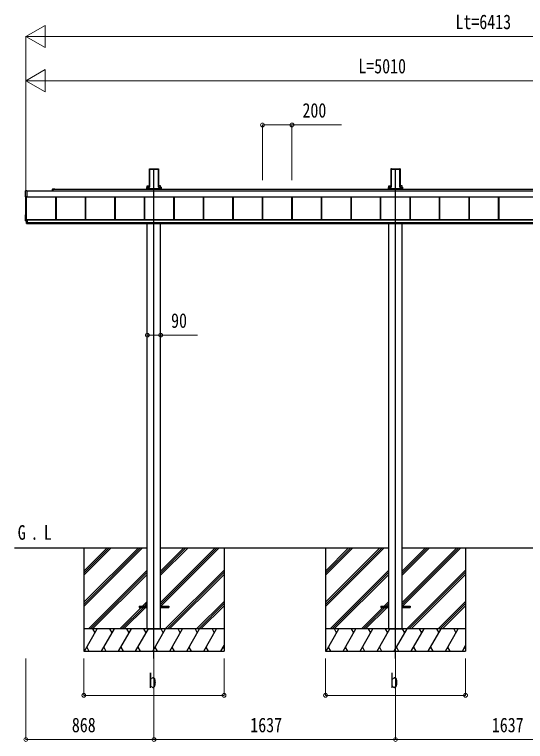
# Model space of a CAD drawing. Units: millimetres, scale not verified. Extents: x -12615 to 12615, y -8910 to 8910.
# Drawn here: x -3447 to 16, y -5868 to -939 of the extents above; entities that cross this region are included whole.
import ezdxf
from ezdxf.enums import TextEntityAlignment as Align

# ---------------------------------------------------------------- set-up
doc = ezdxf.new("R2010")
doc.units = ezdxf.units.MM
doc.header["$LTSCALE"] = 50
for name, color, linetype in [('0-2_USER1', 3, 'Continuous'), ('0-3_YKK_12', 2, 'Continuous'), ('0-5_YKK_A1', 4, 'Continuous')]:
    doc.layers.add(name, color=color, linetype=linetype)
doc.layers.add('0-6_YKK_D', color=6, linetype='Continuous', lineweight=18)
doc.styles.add('ＭＳ ゴシック', font='')
doc.styles.get('ＭＳ ゴシック').set_extended_font_data('MS Gothic')

msp = doc.modelspace()

# ---------------------------------------------------------------- linework, layer by layer
at = {"layer": '0-3_YKK_12'}
for p, q in [((-2501.86, -5305), (-2501.86, -1984.97)), ((-864.86, -5305), (-864.86, -1984.97))]:
    msp.add_line(p, q, dxfattribs=at)
at = {"layer": '0-5_YKK_A1'}
for p, q in [((-2533.11, -1990.32), (-2533.11, -2106.99)), ((-2532.75, -1984.47), (-2533.1, -1989.96)), ((-2532.31, -1984.93), (-2532.75, -1984.47)), ((-2532.25, -1984), (-2530.21, -1984)), ((-2532.25, -1984), (-2531.81, -1984.46)), ((-2532.23, -2100.94), (-2532.23, -1985.81)), ((-2531.73, -1985.49), (-2531.73, -2100.62)), ((-2529.9, -1984.33), (-2530.21, -1984)), ((-2529.9, -1984.33), (-2473.82, -1984.33)), ((-2529.36, -1987.47), (-2474.36, -1987.47)), ((-2529.36, -2108.82), (-2529.36, -1987.47)), ((-2473.82, -1984.33), (-2473.51, -1984)), ((-2473.51, -1984), (-2471.47, -1984)), ((-2471.98, -2100.62), (-2471.98, -1985.49)), ((-2471.91, -1984.46), (-2471.47, -1984)), ((-2471.49, -1985.81), (-2471.49, -2100.94)), ((-2470.97, -1984.47), (-2471.41, -1984.93)), ((-2470.97, -1984.47), (-2470.62, -1989.96)), ((-2470.61, -1990.32), (-2470.61, -2106.99)), ((-896.11, -1990.32), (-896.11, -2106.99)), ((-895.75, -1984.47), (-896.1, -1989.96)), ((-895.31, -1984.93), (-895.75, -1984.47)), ((-895.25, -1984), (-893.21, -1984)), ((-895.25, -1984), (-894.81, -1984.46)), ((-895.23, -2100.94), (-895.23, -1985.81)), ((-894.73, -1985.49), (-894.73, -2100.62)), ((-892.9, -1984.33), (-893.21, -1984)), ((-892.9, -1984.33), (-836.82, -1984.33)), ((-892.36, -1987.47), (-837.36, -1987.47)), ((-892.36, -2108.82), (-892.36, -1987.47)), ((-836.82, -1984.33), (-836.51, -1984)), ((-836.51, -1984), (-834.47, -1984)), ((-834.98, -2100.62), (-834.98, -1985.49)), ((-834.91, -1984.46), (-834.47, -1984)), ((-834.49, -1985.81), (-834.49, -2100.94)), ((-833.97, -1984.47), (-834.41, -1984.93)), ((-833.97, -1984.47), (-833.62, -1989.96)), ((-833.61, -1990.32), (-833.61, -2106.99)), ((-2549.73, -2117.74), (-2549.73, -2118.24)), ((-2549.73, -2118.24), (-2549.26, -2118.24)), ((-2549.26, -2117.74), (-2549.26, -2110.86)), ((-2547.27, -2117.74), (-2549.26, -2117.74)), ((-2549.26, -2117.74), (-2549.26, -2118.24)), ((-2547.27, -2118.24), (-2549.26, -2118.24)), ((-2549.23, -2109.89), (-2534.22, -2109.89)), ((-2547.27, -2110.94), (-2547.27, -2117.74)), ((-2533.69, -2110.94), (-2547.27, -2110.94)), ((-2547.27, -2117.74), (-2456.45, -2117.74)), ((-2547.27, -2118.24), (-2456.45, -2118.24)), ((-2547.26, -2117.74), (-2547.26, -2118.24)), ((-2547.06, -2100.56), (-2533.11, -2100.56)), ((-2547.06, -2109.89), (-2547.06, -2100.56)), ((-2547.06, -2123.91), (-2547.06, -2118.24)), ((-2546.86, -2118.24), (-2546.86, -2123.91)), ((-2545.86, -2117.9), (-2457.86, -2117.9)), ((-2533.12, -2107.34), (-2533.22, -2108.96)), ((-2532.7, -2109.51), (-2532.32, -2103.41)), ((-2531.82, -2103.44), (-2532.2, -2109.54)), ((-2471.52, -2109.54), (-2471.9, -2103.44)), ((-2471.4, -2103.41), (-2471.02, -2109.51)), ((-2456.66, -2100.56), (-2470.61, -2100.56)), ((-2470.6, -2107.34), (-2470.5, -2108.96)), ((-2470.02, -2110.44), (-2456.45, -2110.44)), ((-2456.45, -2110.94), (-2470.02, -2110.94)), ((-2469.5, -2109.89), (-2454.49, -2109.89)), ((-2456.86, -2118.24), (-2456.86, -2123.91)), ((-2456.66, -2109.89), (-2456.66, -2100.56)), ((-2456.66, -2123.91), (-2456.66, -2118.24)), ((-2456.45, -2110.44), (-2456.45, -2110.94)), ((-2456.45, -2117.74), (-2456.45, -2110.94)), ((-2454.45, -2117.74), (-2456.45, -2117.74)), ((-2456.45, -2117.74), (-2456.45, -2118.24)), ((-2454.45, -2118.24), (-2456.45, -2118.24)), ((-2454.45, -2110.86), (-2454.45, -2117.74)), ((-2454.45, -2117.74), (-2454.45, -2118.24)), ((-2453.99, -2118.24), (-2454.45, -2118.24)), ((-2453.99, -2117.74), (-2453.99, -2118.24)), ((-912.73, -2117.74), (-912.73, -2118.24)), ((-912.73, -2118.24), (-912.26, -2118.24)), ((-912.26, -2117.74), (-912.26, -2110.86)), ((-910.27, -2117.74), (-912.26, -2117.74)), ((-912.26, -2117.74), (-912.26, -2118.24)), ((-910.27, -2118.24), (-912.26, -2118.24)), ((-912.23, -2109.89), (-897.22, -2109.89)), ((-910.27, -2110.94), (-910.27, -2117.74)), ((-896.69, -2110.94), (-910.27, -2110.94)), ((-910.27, -2117.74), (-819.45, -2117.74)), ((-910.27, -2118.24), (-819.45, -2118.24)), ((-910.26, -2117.74), (-910.26, -2118.24)), ((-910.06, -2100.56), (-896.11, -2100.56)), ((-910.06, -2109.89), (-910.06, -2100.56)), ((-910.06, -2123.91), (-910.06, -2118.24)), ((-909.86, -2118.24), (-909.86, -2123.91)), ((-908.86, -2117.9), (-820.86, -2117.9)), ((-896.12, -2107.34), (-896.22, -2108.96)), ((-895.7, -2109.51), (-895.32, -2103.41)), ((-894.82, -2103.44), (-895.2, -2109.54)), ((-834.52, -2109.54), (-834.9, -2103.44)), ((-834.4, -2103.41), (-834.02, -2109.51)), ((-819.66, -2100.56), (-833.61, -2100.56)), ((-833.6, -2107.34), (-833.5, -2108.96)), ((-833.02, -2110.44), (-819.45, -2110.44)), ((-819.45, -2110.94), (-833.02, -2110.94)), ((-832.5, -2109.89), (-817.49, -2109.89)), ((-819.86, -2118.24), (-819.86, -2123.91)), ((-819.66, -2109.89), (-819.66, -2100.56)), ((-819.66, -2123.91), (-819.66, -2118.24)), ((-819.45, -2110.44), (-819.45, -2110.94)), ((-819.45, -2117.74), (-819.45, -2110.94)), ((-817.45, -2117.74), (-819.45, -2117.74)), ((-819.45, -2117.74), (-819.45, -2118.24)), ((-817.45, -2118.24), (-819.45, -2118.24)), ((-817.45, -2110.86), (-817.45, -2117.74)), ((-817.45, -2117.74), (-817.45, -2118.24)), ((-816.99, -2118.24), (-817.45, -2118.24)), ((-816.99, -2117.74), (-816.99, -2118.24)), ((-3371.36, -2174.33), (-3371.36, -2133.3)), ((-3363.36, -2133.88), (1610.14, -2133.88)), ((-3190.36, -2133.88), (-3190.36, -2123.91)), ((-3187.86, -2121.41), (-3180.32, -2121.41)), ((-3187.86, -2123.91), (1310.14, -2123.91)), ((-3187.86, -2124.21), (-3187.86, -2133.88)), ((-3174.11, -2123.91), (-3187.56, -2123.91)), ((-3179.4, -2121.41), (-3174.11, -2121.41)), ((-3363.36, -2175.6), (-3370.89, -2175.14)), ((-3369.86, -2336.94), (-3369.86, -2175.2)), ((-3364.86, -2354.97), (-3364.86, -2175.51)), ((-3363.36, -2173.83), (3036.64, -2173.83)), ((-3363.36, -2174.07), (3036.64, -2174.07)), ((-3363.36, -2175.1), (-3363.36, -2175.6)), ((-3166.36, -2327.7), (-3166.36, -2174.07)), ((-3165.96, -2327.7), (-3165.96, -2174.07)), ((-3163.36, -2327.7), (-3163.36, -2174.07)), ((-2966.36, -2327.7), (-2966.36, -2174.07)), ((-2963.76, -2327.7), (-2963.76, -2174.07)), ((-2963.36, -2327.7), (-2963.36, -2174.07)), ((-2766.36, -2327.7), (-2766.36, -2174.07)), ((-2763.76, -2327.7), (-2763.76, -2174.07)), ((-2763.36, -2327.7), (-2763.36, -2174.07)), ((-2566.36, -2327.7), (-2566.36, -2174.07)), ((-2563.76, -2327.7), (-2563.76, -2174.07)), ((-2563.36, -2327.7), (-2563.36, -2174.07)), ((-2366.36, -2327.7), (-2366.36, -2174.07)), ((-2363.76, -2327.7), (-2363.76, -2174.07)), ((-2363.36, -2327.7), (-2363.36, -2174.07)), ((-2166.36, -2327.7), (-2166.36, -2174.07)), ((-2163.76, -2327.7), (-2163.76, -2174.07)), ((-2163.36, -2327.7), (-2163.36, -2174.07)), ((-1966.36, -2327.7), (-1966.36, -2174.07)), ((-1963.76, -2327.7), (-1963.76, -2174.07)), ((-1963.36, -2327.7), (-1963.36, -2174.07)), ((-1766.36, -2327.7), (-1766.36, -2174.07)), ((-1763.76, -2327.7), (-1763.76, -2174.07)), ((-1763.36, -2327.7), (-1763.36, -2174.07)), ((-1566.36, -2327.7), (-1566.36, -2174.07)), ((-1563.76, -2327.7), (-1563.76, -2174.07)), ((-1563.36, -2327.7), (-1563.36, -2174.07)), ((-1366.36, -2327.7), (-1366.36, -2174.07)), ((-1363.76, -2327.7), (-1363.76, -2174.07)), ((-1363.36, -2327.7), (-1363.36, -2174.07)), ((-1166.36, -2327.7), (-1166.36, -2174.07)), ((-1163.76, -2327.7), (-1163.76, -2174.07)), ((-1163.36, -2327.7), (-1163.36, -2174.07)), ((-966.36, -2327.7), (-966.36, -2174.07)), ((-963.76, -2327.7), (-963.76, -2174.07)), ((-963.36, -2327.7), (-963.36, -2174.07)), ((-766.36, -2327.7), (-766.36, -2174.07)), ((-763.76, -2327.7), (-763.76, -2174.07)), ((-763.36, -2327.7), (-763.36, -2174.07)), ((-566.36, -2327.7), (-566.36, -2174.07)), ((-563.76, -2327.7), (-563.76, -2174.07)), ((-563.36, -2327.7), (-563.36, -2174.07)), ((-366.36, -2327.7), (-366.36, -2174.07)), ((-366.36, -2327.7), (-366.36, -2174.07)), ((-363.76, -2327.7), (-363.76, -2174.07)), ((-363.76, -2327.7), (-363.76, -2174.07)), ((-363.36, -2327.7), (-363.36, -2174.07)), ((-166.36, -2327.7), (-166.36, -2174.07)), ((-163.76, -2327.7), (-163.76, -2174.07)), ((-163.36, -2327.7), (-163.36, -2174.07)), ((-3371.36, -2337.32), (-3371.36, -2296.29)), ((-3370.89, -2295.8), (-3369.86, -2295.73)), ((-3364.86, -2338.49), (-3370.89, -2338.13)), ((-3369.86, -2336.94), (-3364.86, -2336.94)), ((-3364.86, -2327.44), (-3361.36, -2327.44)), ((-3361.36, -2349.88), (-3364.86, -2349.88)), ((-3364.86, -2356.5), (-3361.36, -2356.5)), ((-3361.36, -2327.7), (1631.64, -2327.7)), ((-3361.36, -2329.71), (1631.64, -2329.71)), ((-3361.36, -2331.51), (1631.64, -2331.51)), ((-3361.36, -2331.51), (1631.64, -2331.51)), ((-3361.36, -2348.48), (1631.64, -2348.48)), ((-3361.36, -2354.97), (1631.64, -2354.97)), ((-2547.06, -5105), (-2547.06, -2354.97)), ((-2456.66, -5105), (-2456.66, -2354.97)), ((-910.06, -5105), (-910.06, -2354.97)), ((-819.66, -5105), (-819.66, -2354.97)), ((-3446.62, -4555), (-2547.06, -4555)), ((-2976.86, -4555), (-2976.86, -5255)), ((-2976.86, -4924.18), (-2607.54, -4555)), ((-2976.86, -4938.32), (-2593.39, -4555)), ((-2976.86, -4952.46), (-2579.25, -4555)), ((-2976.86, -4740.33), (-2791.38, -4555)), ((-2976.86, -4726.19), (-2805.53, -4555)), ((-2976.86, -4712.05), (-2819.67, -4555)), ((-2456.66, -4555), (-910.06, -4555)), ((-2456.52, -4924.48), (-2087.18, -4555)), ((-2456.52, -4938.62), (-2073.04, -4555)), ((-2456.52, -4740.63), (-2270.88, -4555)), ((-2456.52, -4726.49), (-2285.03, -4555)), ((-2456.52, -4712.35), (-2299.17, -4555)), ((-2454.26, -4950.5), (-2058.89, -4555)), ((-2026.86, -4555), (-2026.86, -5255)), ((-1339.86, -4555), (-1339.86, -5255)), ((-1339.86, -4924.18), (-970.54, -4555)), ((-1339.86, -4938.32), (-956.39, -4555)), ((-1339.86, -4952.46), (-942.25, -4555)), ((-1339.86, -4740.33), (-1154.38, -4555)), ((-1339.86, -4726.19), (-1168.53, -4555)), ((-1339.86, -4712.05), (-1182.67, -4555)), ((-819.66, -4555), (726.94, -4555)), ((-819.52, -4924.48), (-450.18, -4555)), ((-819.52, -4938.62), (-436.04, -4555)), ((-819.52, -4740.63), (-633.88, -4555)), ((-819.52, -4726.49), (-648.03, -4555)), ((-819.52, -4712.35), (-662.17, -4555)), ((-817.26, -4950.5), (-421.89, -4555)), ((-389.86, -4555), (-389.86, -5255)), ((-2945.55, -5105), (-2546.92, -4706.51)), ((-2931.41, -5105), (-2546.92, -4720.65)), ((-2424.91, -5105), (-2026.86, -4706.81)), ((-2410.77, -5105), (-2026.86, -4720.95)), ((-1308.55, -5105), (-909.92, -4706.51)), ((-1294.41, -5105), (-909.92, -4720.65)), ((-787.91, -5105), (-389.86, -4706.81)), ((-773.77, -5105), (-389.86, -4720.95)), ((-2917.26, -5105), (-2546.92, -4734.8)), ((-2396.62, -5105), (-2026.86, -4735.1)), ((-1280.26, -5105), (-909.92, -4734.8)), ((-759.62, -5105), (-389.86, -4735.1)), ((-2578.77, -4950.5), (-2546.92, -4918.64)), ((-2212.77, -5105), (-2026.86, -4918.94)), ((-941.77, -4950.5), (-909.92, -4918.64)), ((-575.77, -5105), (-389.86, -4918.94)), ((-2733.27, -5105), (-2587.77, -4959.5)), ((-2719.13, -5105), (-2573.63, -4959.5)), ((-2704.99, -5105), (-2559.49, -4959.5)), ((-2601.92, -4950.5), (-2601.92, -4959.5)), ((-2601.92, -4950.5), (-2546.92, -4950.5)), ((-2601.92, -4959.5), (-2546.92, -4959.5)), ((-2564.63, -4950.5), (-2546.92, -4932.78)), ((-2550.49, -4950.5), (-2546.92, -4946.93)), ((-2456.92, -4950.5), (-2401.92, -4950.5)), ((-2456.92, -4959.5), (-2401.92, -4959.5)), ((-2401.92, -4950.5), (-2401.92, -4959.5)), ((-2198.63, -5105), (-2026.86, -4933.08)), ((-2184.49, -5105), (-2026.86, -4947.23)), ((-1096.27, -5105), (-950.77, -4959.5)), ((-1082.13, -5105), (-936.63, -4959.5)), ((-1067.99, -5105), (-922.49, -4959.5)), ((-964.92, -4950.5), (-964.92, -4959.5)), ((-964.92, -4950.5), (-909.92, -4950.5)), ((-964.92, -4959.5), (-909.92, -4959.5)), ((-927.63, -4950.5), (-909.92, -4932.78)), ((-913.49, -4950.5), (-909.92, -4946.93)), ((-819.92, -4950.5), (-764.92, -4950.5)), ((-819.92, -4959.5), (-764.92, -4959.5)), ((-764.92, -4950.5), (-764.92, -4959.5)), ((-561.63, -5105), (-389.86, -4933.08)), ((-547.49, -5105), (-389.86, -4947.23)), ((-2026.86, -5105), (-2976.86, -5105)), ((-2972.58, -5255), (-2885.98, -5105)), ((-2900.98, -5130.98), (-2915.98, -5105)), ((-2856.97, -5255), (-2770.37, -5105)), ((-2785.37, -5130.98), (-2800.37, -5105)), ((-2741.5, -5255), (-2654.9, -5105)), ((-2669.9, -5130.98), (-2684.9, -5105)), ((-2626.03, -5255), (-2539.43, -5105)), ((-2554.43, -5130.98), (-2569.43, -5105)), ((-2547.06, -5105), (-2456.66, -5105)), ((-2510.56, -5255), (-2423.96, -5105)), ((-2438.96, -5130.98), (-2453.96, -5105)), ((-2395.09, -5255), (-2308.49, -5105)), ((-2323.49, -5130.98), (-2338.49, -5105)), ((-2279.62, -5255), (-2193.02, -5105)), ((-2223.02, -5105), (-2208.02, -5130.98)), ((-2164.15, -5255), (-2077.69, -5105)), ((-2107.69, -5105), (-2092.69, -5130.98)), ((-389.86, -5105), (-1339.86, -5105)), ((-1335.58, -5255), (-1248.98, -5105)), ((-1263.98, -5130.98), (-1278.98, -5105)), ((-1219.97, -5255), (-1133.37, -5105)), ((-1148.37, -5130.98), (-1163.37, -5105)), ((-1104.5, -5255), (-1017.9, -5105)), ((-1032.9, -5130.98), (-1047.9, -5105)), ((-989.03, -5255), (-902.43, -5105)), ((-917.43, -5130.98), (-932.43, -5105)), ((-910.06, -5105), (-819.66, -5105)), ((-873.56, -5255), (-786.96, -5105)), ((-801.96, -5130.98), (-816.96, -5105)), ((-758.09, -5255), (-671.49, -5105)), ((-686.49, -5130.98), (-701.49, -5105)), ((-642.62, -5255), (-556.02, -5105)), ((-586.02, -5105), (-571.02, -5130.98)), ((-527.15, -5255), (-440.69, -5105)), ((-470.69, -5105), (-455.69, -5130.98)), ((-2048.82, -5255), (-2026.86, -5216.96)), ((-411.82, -5255), (-389.86, -5216.96)), ((-2976.86, -5255), (-2026.86, -5255)), ((-2957.58, -5229.02), (-2942.58, -5255)), ((-2841.97, -5229.02), (-2826.97, -5255)), ((-2726.5, -5229.02), (-2711.5, -5255)), ((-2611.03, -5229.02), (-2596.03, -5255)), ((-2495.56, -5229.02), (-2480.56, -5255)), ((-2380.09, -5229.02), (-2365.09, -5255)), ((-2264.62, -5229.02), (-2249.62, -5255)), ((-2149.29, -5229.02), (-2134.29, -5255)), ((-2033.82, -5229.02), (-2026.86, -5241.08)), ((-1339.86, -5255), (-389.86, -5255)), ((-1320.58, -5229.02), (-1305.58, -5255)), ((-1204.97, -5229.02), (-1189.97, -5255)), ((-1089.5, -5229.02), (-1074.5, -5255)), ((-974.03, -5229.02), (-959.03, -5255)), ((-858.56, -5229.02), (-843.56, -5255)), ((-743.09, -5229.02), (-728.09, -5255)), ((-627.62, -5229.02), (-612.62, -5255)), ((-512.29, -5229.02), (-497.29, -5255)), ((-396.82, -5229.02), (-389.86, -5241.08))]:
    msp.add_line(p, q, dxfattribs=at)
for points in [[(-2549.73, -2110.39), (-2549.73, -2117.74), (-2549.26, -2117.74)], [(-2547.27, -2110.94), (-2547.27, -2110.44), (-2533.69, -2110.44)], [(-2453.99, -2110.39), (-2453.99, -2117.74), (-2454.45, -2117.74)], [(-912.73, -2110.39), (-912.73, -2117.74), (-912.26, -2117.74)], [(-910.27, -2110.94), (-910.27, -2110.44), (-896.69, -2110.44)], [(-816.99, -2110.39), (-816.99, -2117.74), (-817.45, -2117.74)], [(-3370.89, -2132.81), (-3363.36, -2132.35), (-3363.36, -2132.85), (-3363.36, -2175.1)], [(-3364.86, -2327.44), (-3364.86, -2349.88), (-3364.86, -2356.5)], [(-3361.86, -2327.44), (-3361.86, -2349.88), (-3361.86, -2356.5)], [(-3361.36, -2327.44), (-3361.36, -2349.88), (-3361.36, -2356.5)]]:
    msp.add_lwpolyline(points, dxfattribs=at)
for centre, radius, start, end in [((-2548.76, -2110.86), 0.501, 90.24971, 179.75029), ((-2454.95, -2110.86), 0.501, 0.24971, 89.75029), ((-911.76, -2110.86), 0.501, 90.24971, 179.75029), ((-817.95, -2110.86), 0.501, 0.24971, 89.75029), ((-3370.86, -2133.3), 0.497, 93.16944, 179.94772), ((-3187.86, -2123.91), 2.5, 90, 180), ((-3187.56, -2124.21), 0.3, 90, 180), ((-3180.32, -2121.61), 0.2, 23.57818, 90), ((-3179.86, -2121.41), 0.3, 203.57818, 336.42182), ((-3179.4, -2121.61), 0.2, 90, 156.42182), ((-3174.11, -2122.66), 1.25, 270, 90), ((-3370.49, -2174.36), 0.873, 177.74142, 242.53793), ((-3370.86, -2296.29), 0.497, 93.16944, 179.94772), ((-3370.49, -2337.35), 0.873, 177.74142, 242.53793)]:
    msp.add_arc(centre, radius, start, end, dxfattribs=at)
for centre, major_axis, ratio, start_param, end_param in [((-2533.06, -1989.96), (0.031, 0.5), 0.061627, 1.5746234, 2.3600215), ((-2532.25, -1984.5), (0.346, -0.364), 0.996462, 2.3838095, 3.8892836), ((-2532.54, -1987.97), (0.22, 3.04), 0.070684, 5.5043854, 6.2286971), ((-2532.04, -1988), (0.22, 3.54), 0.060877, 5.5025319, 6.2268436), ((-2471.68, -1988), (-0.22, 3.54), 0.060877, 0.0563417, 0.7806534), ((-2471.18, -1987.97), (-0.22, 3.04), 0.070684, 0.0544883, 0.7787999), ((-2471.47, -1984.5), (-0.346, -0.364), 0.996462, 2.3939017, 3.8993758), ((-2470.65, -1989.96), (-0.031, 0.5), 0.061627, 3.9231638, 4.7085619), ((-896.06, -1989.96), (0.031, 0.5), 0.061627, 1.5746234, 2.3600215), ((-895.25, -1984.5), (0.346, -0.364), 0.996462, 2.3838095, 3.8892836), ((-895.54, -1987.97), (0.22, 3.04), 0.070684, 5.5043854, 6.2286971), ((-895.04, -1988), (0.22, 3.54), 0.060877, 5.5025319, 6.2268436), ((-834.68, -1988), (-0.22, 3.54), 0.060877, 0.0563417, 0.7806534), ((-834.18, -1987.97), (-0.22, 3.04), 0.070684, 0.0544883, 0.7787999), ((-834.47, -1984.5), (-0.346, -0.364), 0.996462, 2.3939017, 3.8993758), ((-833.65, -1989.96), (-0.031, 0.5), 0.061627, 3.9231638, 4.7085619), ((-2549.23, -2110.39), (0.355, -0.355), 0.99628, 2.358058, 3.9251274), ((-2547.27, -2110.85), (2, 0), 0.045872, 3.2026792, 4.712389), ((-2547.27, -2110.35), (1.5, 0), 0.061163, 3.2026792, 4.712389), ((-2534.22, -2108.89), (0.691, -0.728), 0.996462, 5.5254021, 7.0308762), ((-2533.7, -2109.44), (-0.693, 0.73), 0.992955, 2.3838095, 3.8892836), ((-2533.7, -2109.44), (1.04, -1.09), 0.996462, 5.5254021, 7.0308762), ((-2533.15, -2107.34), (0.031, 0.5), 0.061627, 4.716216, 5.5016142), ((-2532.54, -2103.41), (0.22, 3.5), 0.061627, 4.716216, 5.5016142), ((-2532.04, -2103.44), (0.22, 4), 0.053972, 4.7153191, 5.5007173), ((-2471.68, -2103.44), (-0.22, 4), 0.053972, 0.782468, 1.5678662), ((-2470.02, -2109.44), (-1.04, -1.09), 0.996462, 5.5354944, 7.0409685), ((-2471.18, -2103.41), (-0.22, 3.5), 0.061627, 0.7815711, 1.5669693), ((-2470.02, -2109.44), (0.693, 0.73), 0.992955, 2.3939017, 3.8993758), ((-2470.56, -2107.34), (-0.031, 0.5), 0.061627, 0.7815711, 1.5669693), ((-2469.5, -2108.89), (-0.691, -0.728), 0.996462, 5.5354944, 7.0409685), ((-2456.45, -2110.35), (1.5, 0), 0.061163, 4.712389, 6.2220988), ((-2456.45, -2110.85), (2, 0), 0.045872, 4.712389, 6.2220988), ((-2454.49, -2110.39), (-0.355, -0.355), 0.99628, 2.358058, 3.9251274), ((-912.23, -2110.39), (0.355, -0.355), 0.99628, 2.358058, 3.9251274), ((-910.27, -2110.85), (2, 0), 0.045872, 3.2026792, 4.712389), ((-910.27, -2110.35), (1.5, 0), 0.061163, 3.2026792, 4.712389), ((-897.22, -2108.89), (0.691, -0.728), 0.996462, 5.5254021, 7.0308762), ((-896.7, -2109.44), (-0.693, 0.73), 0.992955, 2.3838095, 3.8892836), ((-896.7, -2109.44), (1.04, -1.09), 0.996462, 5.5254021, 7.0308762), ((-896.15, -2107.34), (0.031, 0.5), 0.061627, 4.716216, 5.5016142), ((-895.54, -2103.41), (0.22, 3.5), 0.061627, 4.716216, 5.5016142), ((-895.04, -2103.44), (0.22, 4), 0.053972, 4.7153191, 5.5007173), ((-834.68, -2103.44), (-0.22, 4), 0.053972, 0.782468, 1.5678662), ((-833.02, -2109.44), (-1.04, -1.09), 0.996462, 5.5354944, 7.0409685), ((-834.18, -2103.41), (-0.22, 3.5), 0.061627, 0.7815711, 1.5669693), ((-833.02, -2109.44), (0.693, 0.73), 0.992955, 2.3939017, 3.8993758), ((-833.56, -2107.34), (-0.031, 0.5), 0.061627, 0.7815711, 1.5669693), ((-832.5, -2108.89), (-0.691, -0.728), 0.996462, 5.5354944, 7.0409685), ((-819.45, -2110.35), (1.5, 0), 0.061163, 4.712389, 6.2220988), ((-819.45, -2110.85), (2, 0), 0.045872, 4.712389, 6.2220988), ((-817.49, -2110.39), (-0.355, -0.355), 0.99628, 2.358058, 3.9251274)]:
    msp.add_ellipse(centre, major_axis=major_axis, ratio=ratio, start_param=start_param, end_param=end_param, dxfattribs=at)
at = {"layer": '0-6_YKK_D'}
for p, q in [((-3369.86, -1087.47), (-3239.95, -1012.47)), ((-3239.95, -1162.47), (-3239.95, -1012.47)), ((-3369.86, -2132.91), (-3369.86, -1086.47)), ((-3369.86, -1087.47), (-3239.95, -1162.47)), ((-3369.86, -1087.47), (-3110.05, -1087.47)), ((2893.14, -1087.47), (-3219.86, -1087.47)), ((-3369.86, -1387.47), (-3239.95, -1312.47)), ((-3239.95, -1462.47), (-3239.95, -1312.47)), ((-3369.86, -2132.91), (-3369.86, -1386.47)), ((-3369.86, -1387.47), (-3239.95, -1462.47)), ((-3369.86, -1387.47), (-3110.05, -1387.47)), ((1490.14, -1387.47), (-3219.86, -1387.47)), ((-1766.36, -2061.43), (-1766.36, -1686.47)), ((-1566.36, -2061.43), (-1566.36, -1686.47)), ((-2547.06, -3059.9), (-2547.06, -3113.93)), ((-2456.66, -3059.9), (-2456.66, -3113.93)), ((-3369.86, -5306), (-3369.86, -5856)), ((-2976.86, -5305), (-2976.86, -5556)), ((-2501.86, -5306), (-2501.86, -5856)), ((-2501.86, -5306), (-2501.86, -5856)), ((-2026.86, -5305), (-2026.86, -5556)), ((-1339.86, -5305), (-1339.86, -5556)), ((-864.86, -5306), (-864.86, -5856)), ((-864.86, -5306), (-864.86, -5856)), ((-389.86, -5305), (-389.86, -5556)), ((-2976.86, -5555), (-2026.86, -5555)), ((-1339.86, -5555), (-389.86, -5555)), ((-3369.86, -5855), (-2501.86, -5855)), ((-2501.86, -5855), (-864.86, -5855)), ((-864.86, -5855), (772.14, -5855))]:
    msp.add_line(p, q, dxfattribs=at)
for points in [[(-1766.36, -1687.47), (-1566.36, -1687.47), (-1230.56, -1687.47)], [(-2547.06, -3112.93), (-2456.66, -3112.93), (-2207.26, -3112.93)]]:
    msp.add_lwpolyline(points, dxfattribs=at)
for centre in [(-1766.36, -1687.47), (-1566.36, -1687.47), (-2547.06, -3112.93), (-2456.66, -3112.93), (-2976.86, -5555), (-2026.86, -5555), (-1339.86, -5555), (-389.86, -5555), (-3369.86, -5855), (-2501.86, -5855), (-2501.86, -5855), (-864.86, -5855), (-864.86, -5855)]:
    msp.add_circle(centre, 12.75, dxfattribs=at)

# ---------------------------------------------------------------- texts
at = {"layer": '0-2_USER1', "style": 'ＭＳ ゴシック', "width": 0.8}
for s, p in [('G', (-3425.14, -4529.69)), ('L', (-3247.83, -4529.69)), ('.', (-3338.74, -4529.69))]:
    msp.add_text(s, height=98.97, dxfattribs=at).set_placement(p, align=Align.BOTTOM_LEFT)
at = {"layer": '0-6_YKK_D', "style": 'ＭＳ ゴシック', "width": 0.8}
for s, p in [('Lt=6413', (-458.56, -1067.47)), ('L=5010', (-1116.86, -1367.47)), ('200', (-1495.36, -1667.47)), ('90', (-2385.66, -3092.93)), ('b', (-2537.86, -5535)), ('b', (-900.86, -5535)), ('868', (-3058.26, -5835)), ('1637', (-1848.96, -5835)), ('1637', (-211.96, -5835))]:
    msp.add_text(s, height=98.97, dxfattribs=at).set_placement(p, align=Align.BOTTOM_LEFT)

doc.saveas('drawing.dxf')
